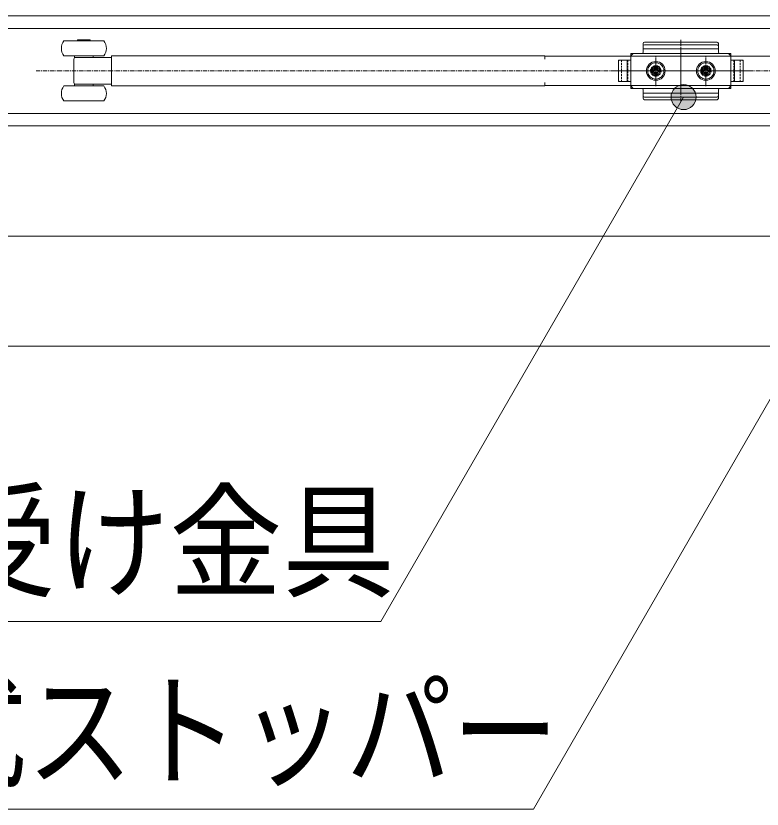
# Model space of a CAD drawing. Units: millimetres, scale not verified. Extents: x -6062 to 6062, y -3045 to 3045.
# Drawn here: x -3480.3 to -3182, y 1060.8 to 1377.8 of the extents above; entities that cross this region are included whole.
import ezdxf
from ezdxf.enums import TextEntityAlignment as Align

# ---------------------------------------------------------------- set-up
doc = ezdxf.new("R2010")
doc.units = ezdxf.units.MM
doc.header["$LTSCALE"] = 20
doc.linetypes.add('USER1', pattern=[2.91, 1.76, -0.4, 0.35, -0.4])
doc.linetypes.add('USER3', pattern=[1.11, 0.71, -0.4])
doc.layers.add('0-0_3一般', color=7, linetype='Continuous', lineweight=15)
doc.layers.add('0-5_2寸法-3', color=7, linetype='Continuous', lineweight=15)
doc.styles.add('ＭＳ Ｐゴシック', font='')
doc.styles.get('ＭＳ Ｐゴシック').set_extended_font_data('MS PGothic')

# ---------------------------------------------------------------- blocks, each defined once
blk = doc.blocks.new('グループ-24')
at = {"layer": '0-0_3一般'}
for p, q in [((-41682, 27456.9), (-25758, 27456.9)), ((-33362, 27364.9), (-33362, 27356.9)), ((-33262, 27364.9), (-33362, 27364.9)), ((-33262, 27356.9), (-33262, 27364.9)), ((-28840, 27316.1), (-28840, 27336.7)), ((-28250, 27346.7), (-28830, 27346.7)), ((-28250, 27326.1), (-28830, 27326.1)), ((-28240, 27326.1), (-28240, 27336.7)), ((-28240, 27316.1), (-28240, 27326.1)), ((-28840, 27316.1), (-28840, 27266.9)), ((-28240, 27293.9), (-28840, 27293.9)), ((-28240, 27266.9), (-28240, 27316.1)), ((-33392, 27205.5), (-33392, 27205.3)), ((-33392, 27028.4), (-33392, 27205.3)), ((-33387, 27236.9), (-33387, 27222.9)), ((-33366.1, 27222.9), (-33312, 27222.9)), ((-33312, 27222.9), (-33092, 27222.9)), ((-33237, 27222.9), (-33237, 27236.9)), ((-33092, 27220.2), (-33092, 27236.9)), ((-33092, 27236.9), (-33072, 27236.9)), ((-33092, 27220.2), (-33092, 27202.9)), ((-33092, 27030.9), (-33092, 27202.9)), ((-29626, 27236.9), (-33072, 27236.9)), ((-29626, 27209.9), (-29626, 27236.9)), ((-29626, 27233.9), (-29606, 27233.9)), ((-29606, 27233.9), (-26926, 27233.9)), ((-29038, 27201.9), (-28940, 27201.9)), ((-29038, 27031.9), (-29038, 27201.9)), ((-28940, 27201.9), (-29028, 27201.9)), ((-28968, 27201.9), (-28968, 27031.9)), ((-28920, 27256.9), (-28940, 27236.9)), ((-28940, 27256.9), (-28940, 27201.9)), ((-28850, 27256.9), (-28940, 27256.9)), ((-28940, 26976.9), (-28940, 27256.9)), ((-28940, 27201.9), (-28940, 27246.9)), ((-28940, 27031.9), (-28940, 27201.9)), ((-28930, 27256.9), (-28150, 27256.9)), ((-28140, 27256.9), (-28230, 27256.9)), ((-28140, 27236.9), (-28160, 27256.9)), ((-28140, 27256.9), (-28140, 26976.9)), ((-28140, 27246.9), (-28140, 27201.9)), ((-28140, 27201.9), (-28042, 27201.9)), ((-28140, 27201.9), (-28140, 27031.9)), ((-28140, 27201.9), (-28052, 27201.9)), ((-28112, 27031.9), (-28112, 27201.9)), ((-28042, 27201.9), (-28042, 27031.9)), ((-29038, 27191.9), (-29038, 27041.9)), ((-28749.7, 27137.4), (-28753.2, 27130)), ((-28748.6, 27157.1), (-28749.7, 27137.4)), ((-28746, 27133.6), (-28749.7, 27137.4)), ((-28746.1, 27136.7), (-28748.6, 27157.1)), ((-28746, 27133.6), (-28746.1, 27136.7)), ((-28734, 27133.6), (-28730.3, 27137.4)), ((-28734, 27133.6), (-28733.9, 27136.7)), ((-28733.9, 27136.7), (-28731.4, 27157.1)), ((-28731.4, 27157.1), (-28730.3, 27137.4)), ((-28730.3, 27137.4), (-28726.8, 27130)), ((-28042, 27041.9), (-28042, 27191.9)), ((-28780.1, 27125.5), (-28760.5, 27126.6)), ((-28759.8, 27122.9), (-28780.1, 27125.5)), ((-28759.8, 27110.8), (-28780.1, 27108.3)), ((-28780.1, 27108.3), (-28760.5, 27107.2)), ((-28760.5, 27126.6), (-28753.2, 27130)), ((-28756.7, 27122.9), (-28760.5, 27126.6)), ((-28756.7, 27110.9), (-28760.5, 27107.2)), ((-28760.5, 27107.2), (-28753.2, 27103.7)), ((-28756.7, 27122.9), (-28759.8, 27122.9)), ((-28756.7, 27110.9), (-28759.8, 27110.8)), ((-28749.4, 27126.3), (-28756.7, 27122.9)), ((-28749.4, 27107.5), (-28756.7, 27110.9)), ((-28753.2, 27130), (-28749.4, 27126.3)), ((-28753.2, 27103.7), (-28749.4, 27107.5)), ((-28749.7, 27096.4), (-28753.2, 27103.7)), ((-28746, 27100.1), (-28749.7, 27096.4)), ((-28748.6, 27076.7), (-28749.7, 27096.4)), ((-28749.4, 27126.3), (-28746, 27133.6)), ((-28749.4, 27107.5), (-28746, 27100.1)), ((-28746.1, 27097.1), (-28748.6, 27076.7)), ((-28746, 27100.1), (-28746.1, 27097.1)), ((-28730.6, 27126.3), (-28734, 27133.6)), ((-28730.6, 27107.5), (-28734, 27100.1)), ((-28734, 27100.1), (-28733.9, 27097.1)), ((-28734, 27100.1), (-28730.3, 27096.4)), ((-28733.9, 27097.1), (-28731.4, 27076.7)), ((-28731.4, 27076.7), (-28730.3, 27096.4)), ((-28726.8, 27130), (-28730.6, 27126.3)), ((-28730.6, 27126.3), (-28723.3, 27122.9)), ((-28730.6, 27107.5), (-28723.3, 27110.9)), ((-28726.8, 27103.7), (-28730.6, 27107.5)), ((-28730.3, 27096.4), (-28726.8, 27103.7)), ((-28719.5, 27126.6), (-28726.8, 27130)), ((-28719.5, 27107.2), (-28726.8, 27103.7)), ((-28723.3, 27122.9), (-28719.5, 27126.6)), ((-28723.3, 27122.9), (-28720.2, 27122.9)), ((-28723.3, 27110.9), (-28720.2, 27110.8)), ((-28723.3, 27110.9), (-28719.5, 27107.2)), ((-28720.2, 27122.9), (-28699.9, 27125.5)), ((-28720.2, 27110.8), (-28699.9, 27108.3)), ((-28699.9, 27125.5), (-28719.5, 27126.6)), ((-28699.9, 27108.3), (-28719.5, 27107.2)), ((-28356.7, 27122.9), (-28359.8, 27122.9)), ((-28356.7, 27110.9), (-28359.8, 27110.8)), ((-28323.3, 27122.9), (-28320.2, 27122.9)), ((-28323.3, 27110.9), (-28320.2, 27110.8)), ((-33392, 27024.9), (-33392, 27025)), ((-33387, 27010.9), (-33387, 26996.9)), ((-33380.8, 27010.9), (-33387, 27010.9)), ((-33366.1, 27010.9), (-33380.8, 27010.9)), ((-33312, 27010.9), (-33366.1, 27010.9)), ((-33092, 27010.9), (-33312, 27010.9)), ((-33237, 26996.9), (-33237, 27010.9)), ((-33092, 27030.9), (-33092, 27013.6)), ((-33092, 26996.9), (-33092, 27013.6)), ((-29626, 26996.9), (-29626, 27023.9)), ((-28940, 27031.9), (-29038, 27031.9)), ((-29028, 27031.9), (-28940, 27031.9)), ((-28940, 26986.9), (-28940, 27031.9)), ((-28940, 27031.9), (-28940, 26976.9)), ((-28042, 27031.9), (-28140, 27031.9)), ((-28140, 27031.9), (-28140, 26986.9)), ((-28052, 27031.9), (-28140, 27031.9)), ((-33472, 26996.9), (-33152, 26996.9)), ((-33072, 26996.9), (-33092, 26996.9)), ((-33072, 26996.9), (-29626, 26996.9)), ((-28940, 26996.9), (-28920, 26976.9)), ((-28940, 26976.9), (-28850, 26976.9)), ((-28150, 26976.9), (-28930, 26976.9)), ((-28840, 26966.9), (-28840, 26917.7)), ((-28240, 26917.7), (-28240, 26966.9)), ((-28230, 26976.9), (-28140, 26976.9)), ((-28160, 26976.9), (-28140, 26996.9)), ((-28840, 26939.9), (-28240, 26939.9)), ((-28840, 26917.7), (-28840, 26907.7)), ((-28840, 26907.7), (-28840, 26897.1)), ((-28830, 26907.7), (-28250, 26907.7)), ((-28830, 26887.1), (-28250, 26887.1)), ((-28240, 26917.7), (-28240, 26907.7)), ((-28240, 26897.1), (-28240, 26907.7)), ((-33472, 26876.9), (-33152, 26876.9)), ((-25758, 26776.9), (-41682, 26776.9)), ((-58230, 26676.9), (7030, 26676.9)), ((-58230, 26676.9), (7030, 26676.9)), ((-58230, 25796.9), (7030, 25796.9)), ((-58230, 24916.9), (7030, 24916.9))]:
    blk.add_line(p, q, dxfattribs=at)
at = {"layer": '0-0_3一般', "linetype": 'USER1'}
for p, q in [((-28540, 27365.4), (-28540, 26869.2)), ((-28540, 27274.2), (-28540, 26953.1)), ((-28740, 26993.9), (-28740, 27238.3)), ((-28740, 27221.9), (-28740, 27011.9)), ((-28340, 26993.9), (-28340, 27238.3)), ((-28340, 27221.9), (-28340, 27011.9)), ((-28740, 27193.4), (-28740, 27041.5)), ((-28740, 27072.9), (-28740, 27160.9)), ((-28340, 27072.9), (-28340, 27160.9)), ((-25574, 27116.9), (-33694, 27116.9)), ((-28003.1, 27116.9), (-29101.1, 27116.9)), ((-29091.7, 27116.9), (-27993.7, 27116.9)), ((-28863, 27116.9), (-28615, 27116.9)), ((-28845, 27116.9), (-28825, 27116.9)), ((-28805, 27116.9), (-28635, 27116.9)), ((-28784, 27116.9), (-28696, 27116.9)), ((-28463, 27116.9), (-28215, 27116.9)), ((-28445, 27116.9), (-28425, 27116.9)), ((-28405, 27116.9), (-28235, 27116.9)), ((-28384, 27116.9), (-28296, 27116.9))]:
    blk.add_line(p, q, dxfattribs=at)
at = {"layer": '0-0_3一般', "linetype": 'USER3'}
for p, q in [((-29014, 27201.9), (-29014, 27031.9)), ((-28964, 27031.9), (-28964, 27201.9)), ((-28116, 27201.9), (-28116, 27031.9)), ((-28066, 27031.9), (-28066, 27201.9)), ((-28825, 27116.9), (-28805, 27116.9)), ((-28425, 27116.9), (-28405, 27116.9))]:
    blk.add_line(p, q, dxfattribs=at)
at = {"layer": '0-0_3一般'}
for points in [[(-58230, 26676.9), (-58230, 27556.9), (7030, 27556.9), (7030, 26676.9)], [(-33152, 27356.9), (-33197.2, 27356.9), (-33472, 27356.9)], [(-33152, 27236.9), (-33197.2, 27236.9), (-33472, 27236.9)], [(-33392, 27208.9), (-33392, 27209), (-33392, 27209), (-33392, 27209.1), (-33392, 27209.1), (-33392, 27209.2), (-33392, 27209.2), (-33392, 27209.2), (-33392, 27209.2), (-33392, 27209.2), (-33392, 27209.2), (-33392, 27209.2), (-33392, 27209.1), (-33392, 27209.1), (-33392, 27209), (-33392, 27208.9), (-33392, 27208.9), (-33392, 27208.8), (-33392, 27208.7), (-33392, 27208.5), (-33392, 27208.4), (-33392, 27208.3), (-33392, 27208.1), (-33392, 27208), (-33392, 27207.8), (-33392, 27207.7), (-33392, 27207.5), (-33392, 27207.4), (-33392, 27207.2), (-33392, 27207.1), (-33392, 27206.9), (-33392, 27206.7), (-33392, 27206.6), (-33392, 27206.4), (-33392, 27206.3), (-33392, 27206.1), (-33392, 27206), (-33392, 27205.8), (-33392, 27205.7), (-33392, 27205.5)], [(-33387, 27222.9), (-33380.8, 27222.9), (-33366.1, 27222.9)], [(-28346, 27133.6), (-28346.1, 27136.7), (-28348.6, 27157.1), (-28349.7, 27137.4)], [(-28334, 27133.6), (-28333.9, 27136.7), (-28331.4, 27157.1), (-28330.3, 27137.4)], [(-28330.6, 27126.3), (-28334, 27133.6), (-28330.3, 27137.4), (-28326.8, 27130)], [(-28359.8, 27122.9), (-28380.1, 27125.5), (-28360.5, 27126.6)], [(-28359.8, 27110.8), (-28380.1, 27108.3), (-28360.5, 27107.2)], [(-28349.4, 27126.3), (-28356.7, 27122.9), (-28360.5, 27126.6), (-28353.2, 27130)], [(-28349.4, 27107.5), (-28346, 27100.1), (-28349.7, 27096.4), (-28353.2, 27103.7)], [(-28346, 27100.1), (-28346.1, 27097.1), (-28348.6, 27076.7), (-28349.7, 27096.4)], [(-28334, 27100.1), (-28333.9, 27097.1), (-28331.4, 27076.7), (-28330.3, 27096.4)], [(-28330.6, 27107.5), (-28323.3, 27110.9), (-28319.5, 27107.2), (-28326.8, 27103.7)], [(-28320.2, 27122.9), (-28299.9, 27125.5), (-28319.5, 27126.6)], [(-28320.2, 27110.8), (-28299.9, 27108.3), (-28319.5, 27107.2)], [(-33392, 27028.4), (-33392, 27028.3), (-33392, 27028.1), (-33392, 27028), (-33392, 27027.8), (-33392, 27027.7), (-33392, 27027.5), (-33392, 27027.4), (-33392, 27027.2), (-33392, 27027.1), (-33392, 27026.9), (-33392, 27026.8), (-33392, 27026.6), (-33392, 27026.4), (-33392, 27026.3), (-33392, 27026.1), (-33392, 27026), (-33392, 27025.8), (-33392, 27025.7), (-33392, 27025.5), (-33392, 27025.4), (-33392, 27025.3), (-33392, 27025.2), (-33392, 27025.1), (-33392, 27025), (-33392, 27024.9), (-33392, 27024.8), (-33392, 27024.8), (-33392, 27024.7), (-33392, 27024.7), (-33392, 27024.7), (-33392, 27024.6), (-33392, 27024.6), (-33392, 27024.6), (-33392, 27024.7), (-33392, 27024.7), (-33392, 27024.7), (-33392, 27024.8), (-33392, 27024.8), (-33392, 27024.9)], [(-26906, 27023.9), (-26906, 26999.9), (-26926, 26999.9), (-29606, 26999.9), (-29626, 26999.9)], [(-58230, 24916.9), (-58230, 25796.9), (7030, 25796.9), (7030, 24916.9)]]:
    blk.add_lwpolyline(points, dxfattribs=at)
for points in [[(-28349.4, 27126.3), (-28346, 27133.6), (-28349.7, 27137.4), (-28353.2, 27130)], [(-28349.4, 27107.5), (-28356.7, 27110.9), (-28360.5, 27107.2), (-28353.2, 27103.7)], [(-28330.6, 27107.5), (-28334, 27100.1), (-28330.3, 27096.4), (-28326.8, 27103.7)], [(-28330.6, 27126.3), (-28323.3, 27122.9), (-28319.5, 27126.6), (-28326.8, 27130)]]:
    blk.add_lwpolyline(points, close=True, dxfattribs=at)
for centre, radius in [((-28740, 27116.9), 75), ((-28740, 27116.9), 65), ((-28340, 27116.9), 75), ((-28340, 27116.9), 65)]:
    blk.add_circle(centre, radius, dxfattribs=at)
at = {"layer": '0-0_3一般', "linetype": 'USER3'}
for centre, radius in [((-28740, 27116.9), 42), ((-28740, 27116.9), 40), ((-28740, 27116.9), 40), ((-28740, 27116.9), 32.4), ((-28740, 27116.9), 30), ((-28340, 27116.9), 42), ((-28340, 27116.9), 40), ((-28340, 27116.9), 40), ((-28340, 27116.9), 32.4), ((-28340, 27116.9), 30)]:
    blk.add_circle(centre, radius, dxfattribs=at)
at = {"layer": '0-0_3一般'}
for centre, radius, start, end in [((-33392, 27296.9), 100, 143.1301, 216.8699), ((-33232, 27296.9), 100, 323.1301, 36.8699), ((-28830, 27336.7), 10, 90, 180), ((-28830, 27316.1), 10, 90, 180), ((-28250, 27336.7), 10, 0, 90), ((-28250, 27316.1), 10, 0, 90), ((-28850, 27266.9), 10, 270, 0), ((-28230, 27266.9), 10, 180, 270), ((-33372, 27209.6), 20, 137.45665, 180.25028), ((-29028, 27191.9), 10, 90, 180), ((-28930, 27246.9), 10, 90, 180), ((-28150, 27246.9), 10, 0, 90), ((-28052, 27191.9), 10, 0, 90), ((-28740, 27111.9), 46, 79.19486, 100.80514), ((-28740, 27116.9), 20.7, 72.98773, 107.01227), ((-28340, 27111.9), 46, 79.19486, 100.80514), ((-28340, 27116.9), 20.7, 72.98773, 107.01227), ((-28735, 27116.9), 46, 169.19486, 180), ((-28735, 27116.9), 46, 180, 190.80514), ((-28740, 27116.9), 20.7, 162.98773, 197.01227), ((-28740, 27121.8), 46, 259.19486, 280.80514), ((-28740, 27116.9), 20.7, 252.98773, 287.01227), ((-28740, 27116.9), 20.7, 342.98773, 17.01227), ((-28745, 27116.9), 46, 0, 10.80514), ((-28745, 27116.9), 46, 349.19486, 0), ((-28335, 27116.9), 46, 169.19486, 180), ((-28335, 27116.9), 46, 180, 190.80514), ((-28340, 27116.9), 20.7, 162.98773, 197.01227), ((-28340, 27121.8), 46, 259.19486, 280.80514), ((-28340, 27116.9), 20.7, 252.98773, 287.01227), ((-28340, 27116.9), 20.7, 342.98773, 17.01227), ((-28345, 27116.9), 46, 0, 10.80514), ((-28345, 27116.9), 46, 349.19486, 0), ((-33372, 27024.2), 20, 179.75095, 224.06049), ((-29028, 27041.9), 10, 180, 270), ((-28052, 27041.9), 10, 270, 0), ((-33392, 26936.9), 100, 143.1301, 216.8699), ((-33232, 26936.9), 100, 323.1301, 36.8699), ((-28930, 26986.9), 10, 180, 270), ((-28850, 26966.9), 10, 0, 90), ((-28230, 26966.9), 10, 90, 180), ((-28150, 26986.9), 10, 270, 0), ((-28830, 26917.7), 10, 180, 270), ((-28830, 26897.1), 10, 180, 270), ((-28250, 26917.7), 10, 270, 0), ((-28250, 26897.1), 10, 270, 0)]:
    blk.add_arc(centre, radius, start, end, dxfattribs=at)

msp = doc.modelspace()

# ---------------------------------------------------------------- hatches: boundary and pattern name
at = {"layer": '0-5_2寸法-3'}
msp.add_hatch(color=256, dxfattribs=at).paths.add_polyline_path([(-3208.38, 1345.38, 1), (-3218.4, 1345.38, 1)])

# ---------------------------------------------------------------- linework, layer by layer
for points in [[(-3213.39, 1345.38), (-3334.37, 1135.84), (-3738.74, 1135.84)], [(-3109.66, 1344.36), (-3273.34, 1060.84), (-3692.57, 1060.84)]]:
    msp.add_lwpolyline(points, dxfattribs=at)
msp.add_circle((-3213.39, 1345.38), 5.01, dxfattribs=at)

# ---------------------------------------------------------------- block references
at = {"layer": '0-0_3一般', "xscale": 0.05, "yscale": 0.05}
msp.add_blockref('グループ-24', (-1787.5, 0), dxfattribs=at)

# ---------------------------------------------------------------- texts
at = {"layer": '0-5_2寸法-3', "style": 'ＭＳ Ｐゴシック'}
for s, width, p in [('スライド式受け金具', 0.9, (-3734.16, 1138.39)), ('スライド式ストッパー', 0.85, (-3688.73, 1062.81))]:
    msp.add_text(s, height=36.69, dxfattribs=dict(at, width=width)).set_placement(p, align=Align.BOTTOM_LEFT)

doc.saveas('drawing.dxf')
